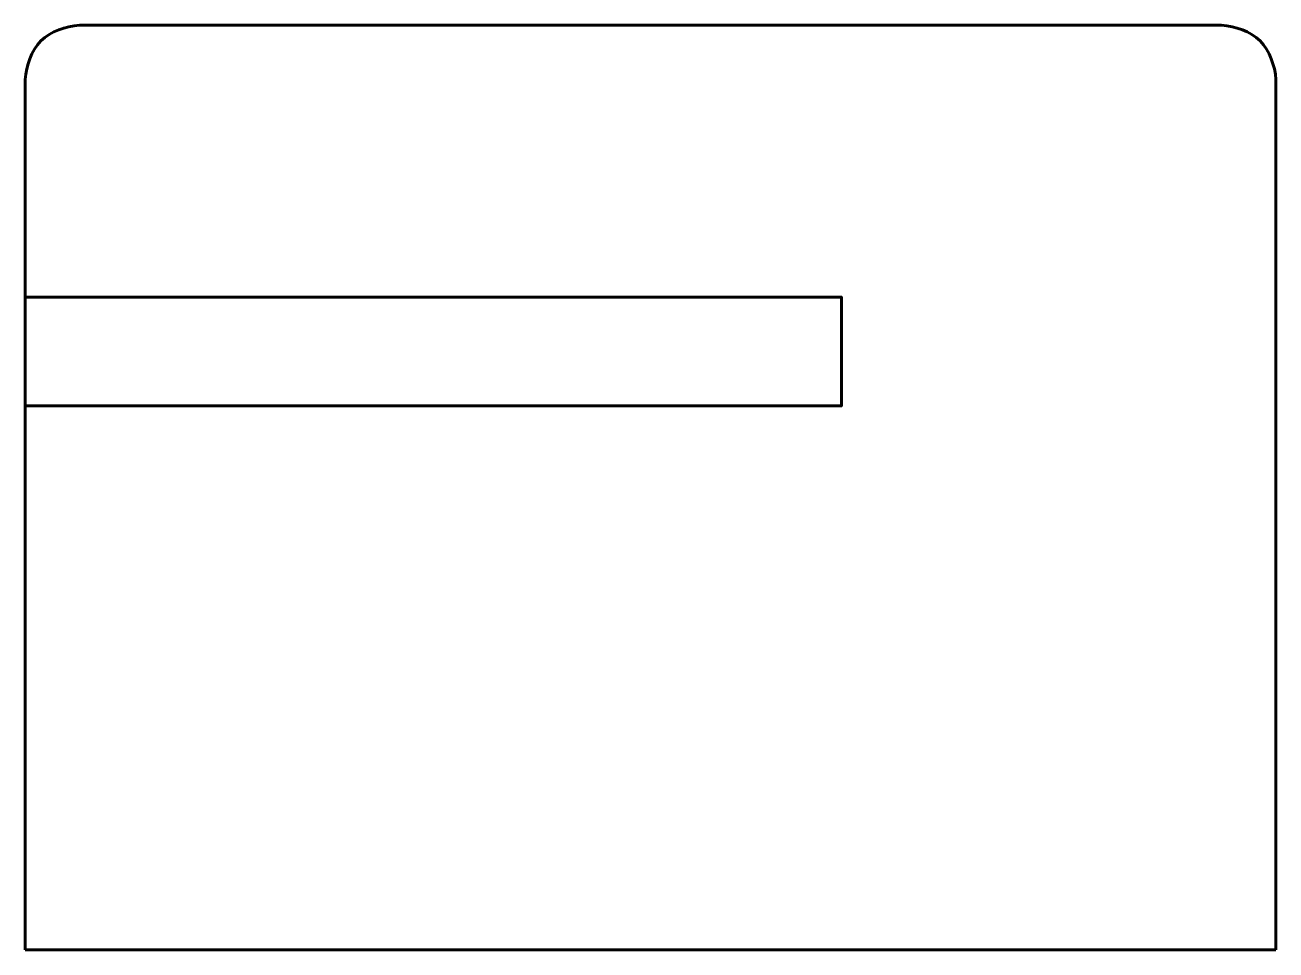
# Model space of a CAD drawing. Header units: millimetres. Extents: x -56.2 to -33.2, y 435.7 to 452.7.
import ezdxf

# ---------------------------------------------------------------- set-up
doc = ezdxf.new("R2010")
doc.units = ezdxf.units.MM
doc.linetypes.add('K5LT_BASIC', pattern=[0])

msp = doc.modelspace()

# ---------------------------------------------------------------- linework, layer by layer
at = {"color": 150, "linetype": 'K5LT_BASIC', "lineweight": 60, "true_color": 0x0080ff}
for p, q in [((-34.225, 452.68), (-55.225, 452.68)), ((-56.225, 451.68), (-56.225, 447.68)), ((-33.225, 435.68), (-33.225, 451.68)), ((-56.225, 445.68), (-56.225, 447.68)), ((-56.225, 445.68), (-56.225, 435.68)), ((-56.225, 435.68), (-33.225, 435.68))]:
    msp.add_line(p, q, dxfattribs=at)
msp.add_lwpolyline([(-56.225, 447.68), (-41.216, 447.68), (-41.216, 445.68), (-56.225, 445.68)], dxfattribs=at)
msp.add_open_spline([(-55.225, 452.68), (-55.479, 452.657), (-56.024, 452.479), (-56.202, 451.934), (-56.225, 451.68)], degree=3, dxfattribs=at)
msp.add_open_spline([(-34.225, 452.68), (-33.971, 452.657), (-33.426, 452.479), (-33.249, 451.934), (-33.225, 451.68)], degree=3, knots=[0, 0, 0, 0, 0.765366, 1.530733, 1.530733, 1.530733, 1.530733], dxfattribs=at)

doc.saveas('drawing.dxf')
